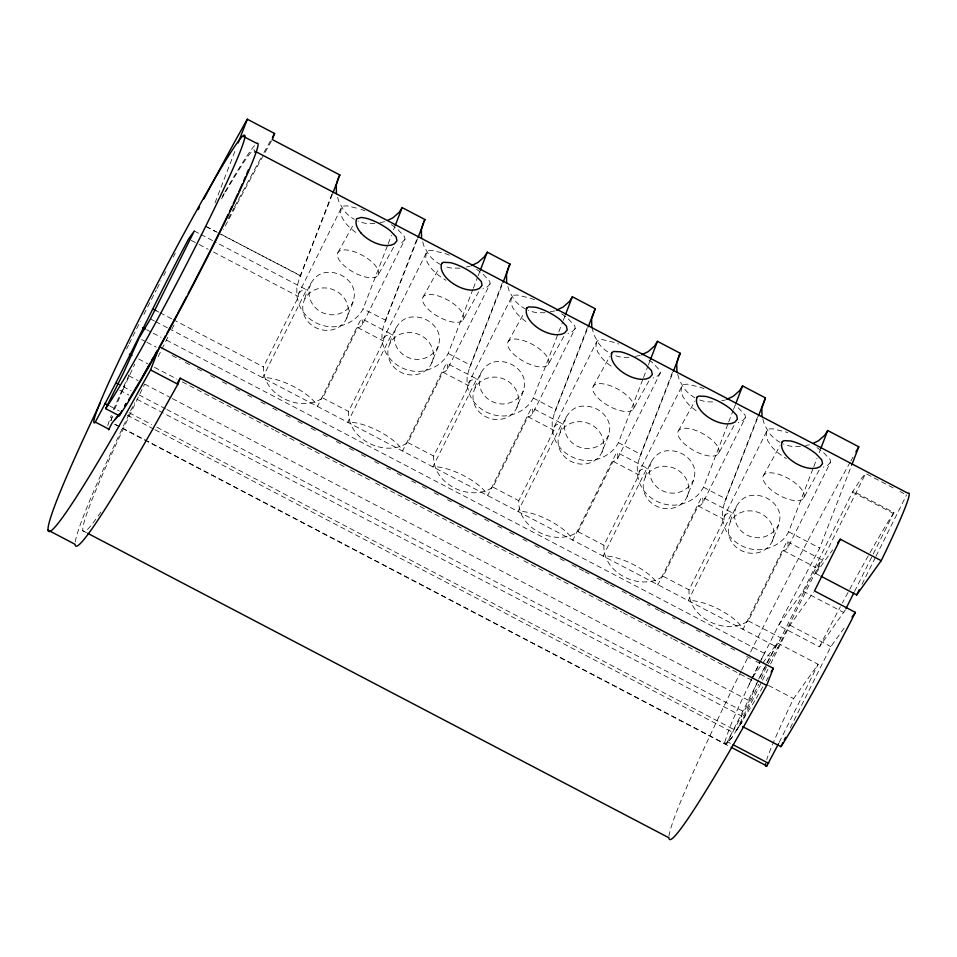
<?xml version="1.0" encoding="UTF-8"?>
<svg xmlns="http://www.w3.org/2000/svg" width="957" height="957" viewBox="0 0 957 957"><rect width="100%" height="100%" fill="white"/><g stroke="black" fill="none" stroke-linecap="round" stroke-linejoin="round"><path stroke-width="0.72" stroke-dasharray="4.79 3.59" d="M391.413 224.751A35.242 7.788 27 0 1 397.562 229.225L404.596 236.714L404.99 239.202L362.416 324.495L360.131 326.959L357.81 327.617L322.7 397.945C300.462 413.544 262.003 394.906 263.45 366.914L298.56 296.586L298.656 293.464L341.194 208.255L343.336 206.078L347.14 205.851L359.712 208.889M362.416 324.495L362.524 320.99L361.339 318.514L317.461 406.414L316.576 404.56A35.469 12.381 26.5 0 0 267.386 377.764L262.637 377.704L306.527 289.792L214.105 241.379M476.526 269.336A35.242 7.788 27 0 1 482.675 273.81L489.709 281.298L490.104 283.786L447.529 369.079L445.244 371.543L442.924 372.201L407.814 442.541C385.575 458.128 347.128 439.49 348.563 411.498L383.673 341.171L383.769 338.048L426.308 252.839L428.449 250.662L432.253 250.435L444.826 253.473A35.242 7.788 27 0 1 452.733 256.548M447.529 369.079L447.637 365.574L446.452 363.098L402.574 450.998L401.689 449.144A35.469 12.381 26.5 0 0 352.499 422.348L347.75 422.288L391.64 334.376L361.339 318.514M561.651 313.92A35.242 7.788 27 0 1 567.788 318.406L574.822 325.882L575.217 328.371L532.642 413.675L530.357 416.128L528.037 416.785L492.927 487.125C470.688 502.712 432.241 484.075 433.688 456.082L468.786 385.755L468.894 382.633L511.421 297.424L513.562 295.258L517.366 295.019L529.939 298.07A35.242 7.788 27 0 1 536.494 300.558M532.642 413.675L532.75 410.158L531.566 407.682L487.687 495.594L486.802 493.728A35.469 12.381 26.5 0 0 437.612 466.932L432.875 466.872L476.753 378.972L446.452 363.098M648.966 360.023A35.242 7.788 27 0 1 652.901 362.99L659.935 370.467L660.33 372.955L617.755 458.259L615.471 460.712L613.15 461.382L578.04 531.709C555.802 547.296 517.354 528.659 518.802 500.678L553.9 430.339L554.007 427.229L596.534 342.02L598.675 339.843L602.479 339.603L615.052 342.654A35.242 7.788 27 0 1 618.916 344.065M617.755 458.259L617.863 454.742L616.679 452.266L572.8 540.179L571.915 538.324A35.469 12.381 26.5 0 0 522.725 511.517L517.988 511.457L561.867 423.556L531.566 407.682M733.493 409.512L735.108 405.349A35.242 7.788 27 0 1 738.026 407.574L745.048 415.051L745.443 417.551L702.869 502.844L700.584 505.296L698.263 505.966L663.153 576.293C640.915 591.881 602.467 573.243 603.915 545.263L639.013 474.923L639.12 471.813L681.647 386.604L683.788 384.427L687.593 384.188L700.165 387.238A35.242 7.788 27 0 1 704.029 388.65M702.869 502.844L702.976 499.327L701.804 496.862L657.914 584.763L657.028 582.909A35.469 12.381 26.5 0 0 607.839 556.113L603.101 556.041L646.98 468.14L616.679 452.266M816.991 447.673A35.242 7.788 27 0 1 823.14 452.159L830.162 459.635L830.556 462.135L787.982 547.428L785.697 549.88L783.376 550.55L748.266 620.878C726.028 636.465 687.581 617.839 689.028 589.847L724.138 519.519L724.234 516.397L766.76 431.188L768.914 429.011L772.706 428.784L785.278 431.822A35.242 7.788 27 0 1 787.826 432.743M787.982 547.428L788.089 543.911L786.917 541.447L743.027 629.347L742.142 627.493A35.469 12.381 26.5 0 0 692.952 600.697L688.215 600.637L732.093 512.725L701.804 496.862M341.194 208.255L340.596 212.741L342.223 217.957L345.967 223.555A35.253 16.413 26.1 0 0 358.636 234.333M426.308 252.839L425.709 257.325L427.336 262.553L431.081 268.139A35.253 16.413 26.1 0 0 445.974 280.281M511.421 297.424L510.823 301.922L512.45 307.137L516.194 312.724A35.253 16.413 26.1 0 0 528.862 323.502M596.534 342.02L595.936 346.506L597.563 351.721L601.307 357.308A35.253 16.413 26.1 0 0 613.975 368.098M681.647 386.604L681.049 391.09L682.676 396.306L686.42 401.892A35.253 16.413 26.1 0 0 699.088 412.682M766.76 431.188L766.162 435.674L767.789 440.89L771.533 446.488A35.253 16.413 26.1 0 0 786.427 458.618M346.697 318.25A23.052 20.946 21.1 0 0 322.222 287.985A23.052 20.946 21.1 0 0 307.64 321.205A23.052 20.946 21.1 0 0 346.697 318.25C349.867 308.118 357.99 297.16 352.499 286.334A22.908 19.355 22.9 0 0 328.251 272.362C313.25 272.314 307.652 288.189 304.338 300.055M431.81 362.835A23.052 20.946 21.1 0 0 407.335 332.569A23.052 20.946 21.1 0 0 392.753 365.801A23.052 20.946 21.1 0 0 431.81 362.835C434.98 352.702 443.103 341.745 437.612 330.919A22.908 19.355 22.9 0 0 413.364 316.946C398.363 316.899 392.765 332.773 389.463 344.64M516.924 407.419A23.052 20.946 21.1 0 0 492.448 377.166A23.052 20.946 21.1 0 0 477.866 410.386A23.052 20.946 21.1 0 0 516.924 407.419C520.094 397.287 528.216 386.329 522.725 375.503A22.908 19.355 22.9 0 0 498.477 361.531C483.476 361.483 477.878 377.357 474.576 389.224M602.037 452.003A23.052 20.946 21.1 0 0 577.561 421.75A23.052 20.946 21.1 0 0 562.979 454.97A23.052 20.946 21.1 0 0 602.037 452.003C605.219 441.871 613.329 430.913 607.851 420.087A22.908 19.355 22.9 0 0 583.591 406.127C568.59 406.079 563.003 421.941 559.689 433.808M687.162 496.587A23.052 20.946 21.1 0 0 662.675 466.334A23.052 20.946 21.1 0 0 648.104 499.554A23.052 20.946 21.1 0 0 687.162 496.587C690.332 486.455 698.443 475.509 692.964 464.671A22.908 19.355 22.9 0 0 668.704 450.711C653.703 450.663 648.116 466.526 644.803 478.392M772.275 541.172A23.052 20.946 21.1 0 0 747.8 510.918A23.052 20.946 21.1 0 0 733.218 544.138A23.052 20.946 21.1 0 0 772.275 541.172C775.445 531.051 783.556 520.094 778.077 509.256A22.908 19.355 22.9 0 0 753.817 495.295C738.816 495.248 733.229 511.122 729.916 522.977M332.007 193.912L299.278 278.714L296.861 287.291L296.826 296.239L299.194 304.924A35.242 33.651 17.9 0 0 336.421 326.612C347.367 325.117 358.026 318.956 363.062 308.872L387.693 245.052M310.702 283.583L309.123 289.158L309.111 294.959L310.642 300.594A22.92 21.855 18 0 0 334.842 314.697C342.678 313.776 349.664 308.836 353.073 301.73M416.582 239.884L384.391 323.31L381.975 331.888L381.939 340.824L384.307 349.508A35.242 33.651 17.9 0 0 421.535 371.196C432.48 369.701 443.139 363.54 448.175 353.456L472.806 289.636M395.815 328.167L394.236 333.742L394.224 339.544L395.755 345.178A22.92 21.855 18 0 0 419.956 359.282C427.791 358.373 434.777 353.432 438.186 346.314M502.234 283.081L469.516 367.895L467.088 376.472L467.052 385.408L469.42 394.093A35.242 33.651 17.9 0 0 506.648 415.793C517.593 414.297 528.252 408.125 533.288 398.04L562.728 321.731M480.928 372.752L479.349 378.326L479.337 384.128L480.869 389.774A22.92 21.855 18 0 0 505.069 403.866C512.916 402.957 519.89 398.016 523.3 390.911M587.347 327.665L554.629 412.479L552.201 421.056L552.177 429.992L554.534 438.677A35.242 33.651 17.9 0 0 591.761 460.377C602.707 458.882 613.365 452.721 618.401 442.624L643.032 378.805M566.042 417.348L564.474 422.91L564.451 428.712L565.982 434.358A22.92 21.855 18 0 0 590.194 448.45C598.029 447.541 605.003 442.601 608.413 435.495M672.46 372.261L639.743 457.063L637.314 465.64L637.29 474.576L639.647 483.261A35.242 33.651 17.9 0 0 676.874 504.961C687.82 503.466 698.478 497.305 703.515 487.221L728.145 423.389M651.155 461.932L649.588 467.495L649.564 473.296L651.107 478.943A22.92 21.855 18 0 0 675.307 493.046C683.142 492.125 690.129 487.185 693.526 480.079M757.573 416.845L724.856 501.647L722.427 510.225L722.403 519.161L724.76 527.857A35.242 33.651 17.9 0 0 761.987 549.545C772.933 548.05 783.592 541.889 788.628 531.805L813.259 467.973M736.268 506.516L734.701 512.079L734.677 517.881L736.22 523.527A22.92 21.855 18 0 0 760.42 537.631C768.256 536.71 775.242 531.769 778.639 524.663M110.94 420.733L112.83 414.907L110.964 420.649M724.748 742.273L725.944 744.498L731.973 737.452L756.473 698.012M724.76 742.189C731.447 720.322 742.106 699.926 751.676 679.231M215.026 202.836L236.008 148.479M332.366 194.391L299.278 278.714M388.219 243.664L391.437 235.338M393.578 229.788L394.643 227.012M417.491 238.975L384.391 323.31M473.332 288.248L477.615 277.147M478.153 275.76L479.756 271.597M469.516 367.895L502.604 283.559M563.266 320.344L564.881 316.181M554.629 412.479L587.718 328.143M643.571 377.417L647.853 366.316M648.379 364.928L650.521 359.377M639.743 457.063L672.831 372.728M728.684 422.001L732.966 410.9M724.856 501.647L757.944 417.324M813.797 466.585L817.003 458.271M819.144 452.721L820.221 449.946M759.691 662.842L782.551 617.48L819.694 548.074L851.814 464.827M114.625 409.357L123.07 389.343M114.96 424.142L726.124 744.283C736.627 723.911 749.199 704.675 756.808 682.819M156.924 427.277L736.34 730.801L758.686 684.243M761.09 678.884L766.485 666.838L777.874 647.602L821.752 559.689L786.917 541.447M122.951 389.619L134.746 364.162M749.247 684.207L751.269 680.044M752.286 677.999L759.045 664.146M751.927 678.716L760.444 661.299M761.09 659.971L764.966 652.052M762.849 662.974L777.251 642.889L818.163 664.325L793.616 698.586L790.243 705.488A154.197 8.075 -62.4 0 0 766.748 759.619M758.793 678.848L766.078 664.254M766.736 662.926L780.936 637.984L816.034 567.657L821.752 559.689M726.124 744.283L766.629 664.158M767.287 662.842L777.251 642.889M845.294 609.98L819.443 646.848L778.519 625.411L803.055 591.187L852.998 491.144L861.121 478.775L865.654 473.488L894.699 488.704M740 725.227L767.969 669.206M770.624 663.871L789.932 625.184L813.629 592.132M819.706 575.552L815.747 573.482L865.654 473.488M779.249 742.297L818.163 664.325M854.529 591.474L893.922 512.569L852.998 491.144M790.243 727.99L830.855 646.621L846.084 625.376M861.994 584.249L875.308 557.584M875.966 556.256L906.578 494.925M819.443 646.848L823.69 638.498A154.197 8.075 -62.4 0 1 840.354 606.786M337.977 252.421L353.755 223.986M378.039 275.233A23.052 9.558 29 0 0 352.475 251.153A23.052 9.558 29 0 0 343.515 265.101A23.052 9.558 29 0 0 378.039 275.233L393.853 246.715M423.09 297.017L438.868 268.57M463.152 319.817A23.052 9.558 29 0 0 437.588 295.737A23.052 9.558 29 0 0 428.628 309.685A23.052 9.558 29 0 0 463.152 319.817L478.967 291.299M508.203 341.601L523.981 313.154M548.265 364.402A23.052 9.558 29 0 0 522.701 340.321A23.052 9.558 29 0 0 513.742 354.269A23.052 9.558 29 0 0 548.265 364.402L564.797 334.591M593.328 386.185L609.812 356.447M633.378 408.986A23.052 9.558 29 0 0 607.815 384.905A23.052 9.558 29 0 0 598.855 398.866A23.052 9.558 29 0 0 633.378 408.986L649.193 380.467M678.441 430.77L694.926 401.031M718.492 453.57A23.052 9.558 29 0 0 692.928 429.502A23.052 9.558 29 0 0 683.968 443.45A23.052 9.558 29 0 0 718.492 453.57L734.306 425.052M763.554 475.354L780.051 445.615M803.605 498.166A23.052 9.558 29 0 0 778.053 474.086A23.052 9.558 29 0 0 769.081 488.034A23.052 9.558 29 0 0 803.605 498.166L820.149 468.344M263.929 152.57L270.329 141.122M271.537 140.835L260.759 160.118A308.393 16.149 -62.4 0 0 223.448 229.429M850.163 462.219L847.28 467.363A308.393 16.149 -62.4 0 0 749.869 653.44M850.881 460.927L853.034 457.075M756.293 698.323L763.303 685.942M766.162 680.906L768.304 677.125M217.753 232.754L301.012 275.879M386.126 320.463L363.062 308.872M731.938 737.5L728.887 741.065M736.34 730.801L742.237 721.829M893.922 512.569L891.685 515.979A154.197 8.075 -62.4 0 0 842.423 602.898M815.747 573.482L832.686 549.856M752.692 677.149L762.011 664.158M298.656 293.464L300.941 291.012L306.527 289.792M383.769 338.048L386.054 335.596L391.64 334.376M468.894 382.633L471.167 380.18L476.753 378.972M554.007 427.229L556.28 424.764L561.867 423.556M639.12 471.813L641.405 469.349L646.98 468.14M724.234 516.397L726.519 513.945L732.093 512.725M404.99 239.202L402.49 242.097L398.902 243.736M490.104 283.786L487.603 286.681L482.83 288.858M575.217 328.371L572.717 331.266L567.944 333.455M660.33 372.955L657.83 375.85L653.057 378.039M745.443 417.551L742.943 420.446L738.17 422.623M830.556 462.135L828.056 465.03L823.283 467.207M380.025 222.598L385.037 221.629M466.394 266.943L470.15 266.225M550.263 311.767L555.263 310.81M635.376 356.351L640.377 355.394M721.745 400.696L725.502 399.978M805.603 445.531L809.359 444.802M374.845 223.579L366.878 223.531A34.715 33.89 13.9 0 1 357.942 221.079M459.958 268.163L451.991 268.116A34.715 33.89 13.9 0 1 444.275 266.154M545.071 312.76L537.104 312.7A34.715 33.89 13.9 0 1 528.168 310.259M628.857 357.332L622.217 357.284A34.715 33.89 13.9 0 1 613.281 354.844M712.642 401.904L707.331 401.868A34.715 33.89 13.9 0 1 698.395 399.428M800.411 446.512L792.444 446.464A34.715 33.89 13.9 0 1 783.508 444.012M899.975 491.467L903.934 493.549M852.531 492.065L893.455 513.502M205.982 226.366L216.533 231.893M221.809 234.644L300.893 276.083M205.887 226.534L216.426 232.061M448.175 353.456L471.011 365.418M533.288 398.04L556.125 410.003M618.401 442.624L641.238 454.599M703.515 487.221L726.351 499.183M788.628 531.805L819.694 548.074M194.307 231.008L199.582 233.783M200.91 234.465L212.789 240.697M191.209 240.351L197.752 243.784M199.068 244.466L208.231 249.263M213.471 252.014L298.56 296.586M357.81 327.617L383.673 341.171M442.924 372.201L468.786 385.755M528.037 416.785L553.9 430.339M613.15 461.382L639.013 474.923M698.263 505.966L724.138 519.519M783.376 550.55L816.034 567.657M803.055 591.187L843.978 612.624M789.932 625.184L830.855 646.621M156.099 310.678L158.718 312.054M160.034 312.736L171.817 318.908M173.121 319.59L263.45 366.914M322.7 397.945L348.563 411.498M407.814 442.541L433.688 456.082M492.927 487.125L518.802 500.678M578.04 531.709L603.915 545.263M663.153 576.293L689.028 589.847M748.266 620.878L780.936 637.984M150.428 318.92L154.388 320.99M155.704 321.684L167.583 327.904M168.91 328.598L777.874 647.602M146.577 329.698L151.876 332.462M153.192 333.156L161.135 337.319M166.434 340.094L770.05 656.299M141.684 339.556L145.655 341.625M146.983 342.319L156.254 347.176M172.128 355.502L180.072 359.665M185.371 362.428L190.67 365.203M197.286 368.672L202.585 371.448M210.516 375.611L215.815 378.386M222.431 381.843L227.73 384.618M235.673 388.781L240.973 391.557M247.588 395.026L252.875 397.801M260.818 401.952L266.118 404.727M272.733 408.196L278.032 410.972M285.976 415.135L291.275 417.91M297.89 421.367L303.178 424.142M311.121 428.305L316.42 431.081M323.035 434.55L328.335 437.325M336.278 441.488L341.565 444.251M349.508 448.414L353.48 450.496M361.423 454.659L365.395 456.74M374.666 461.597L378.637 463.667M386.58 467.829L390.552 469.911M397.167 473.38L403.782 476.849M411.725 481.012L415.697 483.082M422.312 486.551L426.284 488.632M434.227 492.795L440.854 496.264M447.469 499.733L451.441 501.815M459.384 505.966L465.999 509.435M472.614 512.904L476.586 514.986M484.529 519.149L489.828 521.924M497.772 526.075L501.743 528.156M509.686 532.319L514.974 535.095M522.917 539.258L526.888 541.339M534.831 545.49L540.131 548.265M548.074 552.428L552.045 554.51M559.989 558.673L565.276 561.448M571.903 564.905L583.818 571.15M585.134 571.843L589.105 573.925M597.048 578.088L608.963 584.32M610.291 585.014L614.262 587.096M622.206 591.259L634.108 597.503M635.436 598.197L639.408 600.278M647.351 604.441L649.994 605.817M655.294 608.592L659.265 610.674M660.593 611.367L664.565 613.449M672.508 617.612L675.152 619M680.439 621.775L684.411 623.856M696.325 630.089L700.297 632.17M705.596 634.946L709.568 637.027M721.482 643.271L725.454 645.341M730.741 648.116L734.713 650.198M746.627 656.442L750.599 658.524M755.898 661.299L759.87 663.38M768.531 685.439L793.616 698.586M138.621 358.995L147.892 363.851M154.508 367.321L177.021 379.104M182.309 381.879L273.642 429.729M274.97 430.423L294.828 440.818M300.127 443.593L319.973 454.001M325.272 456.776L338.515 463.702M339.831 464.396L345.13 467.172M350.418 469.947L370.275 480.342M375.575 483.118L518.538 558.015M523.826 560.778L543.684 571.185M548.983 573.961L568.841 584.356M574.128 587.131L596.642 598.926M597.958 599.608L621.787 612.097M623.115 612.791L646.932 625.268M648.26 625.962L672.089 638.451M673.417 639.144L754.164 681.432M128.74 375.73L138.011 380.587M144.627 384.056L171.1 397.921M172.427 398.614L750.898 701.637M123.142 386.592L131.085 390.755M139.028 394.918L165.501 408.783M166.829 409.476L743.972 711.805M119.673 390.205L128.932 395.062M136.875 399.225L741.819 716.111M129.147 412.73L151.637 424.513M110.079 406.187L119.35 411.032M127.293 415.194L153.766 429.071M155.094 429.765L732.237 732.093M727.787 741.962L730.43 743.35M114.756 424.382L729.796 746.568M82.422 530.549L86.393 532.63M725.334 743.362L725.908 744.534M762.789 418.951L764.535 424.764L769.057 432.779A34.715 33.89 13.9 0 0 779.943 442.278M677.676 374.366L679.422 380.18L683.944 388.195A34.715 33.89 13.9 0 0 697.186 398.89M591.797 327.306L594.309 335.596L598.831 343.611A34.715 33.89 13.9 0 0 612.073 354.305M507.82 286.43L509.196 291.012L513.718 299.027A34.715 33.89 13.9 0 0 526.96 309.721M422.707 241.846L424.083 246.428L428.604 254.442A34.715 33.89 13.9 0 0 441.847 265.137M337.594 197.262L338.969 201.831L343.491 209.858A34.715 33.89 13.9 0 0 354.365 219.344M360.968 209.332A35.242 7.788 27 0 1 364.916 210.839M107.77 425.554A161.972 8.481 -62.4 0 1 111.275 415.35M113.512 409.752A161.972 8.481 -62.4 0 1 129.697 373.589M222.168 196.735A161.972 8.481 -62.4 0 1 224.249 193.135M224.919 191.962A161.972 8.481 -62.4 0 1 255.555 144.519M221.546 198.853A154.197 8.075 -62.4 0 1 254.418 152.653M668.967 836.262A308.393 16.149 -62.4 0 1 740.921 671.455M741.543 670.187A308.393 16.149 -62.4 0 1 749.223 654.744M100.856 512.127A308.393 16.149 -62.4 0 1 96.753 517.964M95.796 519.28A308.393 16.149 -62.4 0 1 144.399 384.582M158.18 356.578A308.393 16.149 -62.4 0 1 169.305 334.316M171.985 328.981A308.393 16.149 -62.4 0 1 174.018 324.961M75.232 541.961A324.028 16.975 -62.4 0 1 134.554 402.694M228.221 218.686A324.028 16.975 -62.4 0 1 233.867 208.088M234.573 206.772A324.028 16.975 -62.4 0 1 261.835 156.35M126.563 349.03A324.028 16.975 -62.4 0 1 128.501 345.13M129.147 343.826A324.028 16.975 -62.4 0 1 140.464 321.205M143.885 314.446A324.028 16.975 -62.4 0 1 156.326 289.947M157.032 288.583A324.028 16.975 -62.4 0 1 161.015 280.82M163.695 275.592A324.028 16.975 -62.4 0 1 165.728 271.656M173.241 257.146A324.028 16.975 -62.4 0 1 175.298 253.162"/><path stroke-width="1.44" d="M338.084 178.552L336.266 185.18L336.445 193.553M423.197 223.137L421.379 229.764L421.558 238.137M508.311 267.721L506.492 274.36L506.684 282.722M678.537 356.901L676.719 363.528L676.91 371.902M100.198 403.124A324.028 16.975 -62.4 0 0 125.893 414.082L150.548 369.94L158.97 348.121M238.161 142.904L247.301 119.206L274.587 133.49L272.255 139.543L339.867 174.964L332.904 193.003M47.85 530.034L75.124 544.33A324.028 16.975 -62.4 0 0 153.18 428.377L177.835 384.236L180.167 378.182L766.689 685.427L743.23 727.44A308.393 16.149 -62.4 0 1 668.943 837.794L87.721 533.324M395.181 225.625L402.143 207.585L424.98 219.548L418.018 237.587M480.294 270.209L487.257 252.17L510.093 264.132L503.131 282.171M565.408 314.793L572.37 296.754L595.206 308.728L588.256 326.756M650.521 359.377L657.483 341.35L680.319 353.312L673.369 371.34M735.634 403.962L742.596 385.934L765.444 397.897L758.482 415.936M820.759 448.558L827.709 430.518L858.776 446.787L851.814 464.827M766.689 685.427L773.304 668.297L159.496 346.757M105.641 408.639L112.053 398.878A161.972 8.481 -62.4 0 0 235.123 163.791A161.972 8.481 -62.4 0 0 180.861 239.286A161.972 8.481 -62.4 0 0 94.91 422.731C127.664 362.332 156.099 299.661 188.589 238.975L194.307 231.008L150.428 318.92L139.04 338.168L123.441 372.955L105.641 408.639L119.278 415.781L125.69 406.031A161.972 8.481 -62.4 0 0 215.815 240.578A161.972 8.481 -62.4 0 0 256.835 143.418L243.174 136.301M255.926 151.685L908.002 493.274A154.197 8.075 -62.4 0 1 884.603 553.756L881.218 560.658L840.306 539.222L814.479 590.959L855.391 612.384L851.144 620.746A154.197 8.075 -62.4 0 1 783.149 743.266L780.912 746.663L742.632 726.614M108.548 429.872L112.113 423.006L119.613 413.711M119.278 415.781L121.886 410.565M731.124 747.261L766.832 765.971L778.591 743.625M845.952 608.652L853.871 592.79M780.912 746.663L782.91 742.668M784.25 740L785.577 737.333M821.034 576.246L856.671 594.919L859.326 589.584M247.301 119.206L235.231 140.823A324.028 16.975 -62.4 0 0 203.757 199.104M272.458 137.306L274.587 133.49M177.32 383.267L180.167 378.182M855.905 451.931L858.776 446.787M142.485 376.795L136.169 387.346M143.083 375.754L150.213 363.146M151.649 360.633L157.355 350.549M771.163 672.077L773.304 668.297M128.573 400.062L130.104 397.502M130.642 396.581L135.822 387.92M338.443 177.224L339.867 174.964M402.143 207.585L399.165 212.322L392.849 217.885L387.645 220.385M423.556 221.809L424.98 219.548M487.257 252.17L484.278 256.907L477.962 262.469L471.454 265.591M508.669 266.405L510.093 264.132M572.37 296.754L569.391 301.491L563.075 307.053L556.567 310.176M595.206 308.728L591.605 318.944L591.797 327.306M657.483 341.35L654.504 346.075L648.188 351.638L641.68 354.772M678.896 355.573L680.319 353.312M742.596 385.934L739.617 390.659L733.301 396.234L726.794 399.356M765.444 397.897L761.832 408.113L762.023 416.486M827.709 430.518L824.743 435.256L818.414 440.818L813.211 443.318M118.07 416.056L115.091 419.525M837.758 542.775L840.306 539.222M856.671 594.919L881.218 560.658M852.005 617.109L855.391 612.384M153.491 309.314L156.099 310.678M142.605 327.617L145.249 329.005M129.362 354.15L132.006 355.526M150.548 369.94L177.835 384.236M116.527 383.123L119.17 384.511M104.791 403.411L108.763 405.493M733.074 744.725L768.71 763.399M95.425 422.133L109.062 429.274M361.196 233.221C357.834 229.357 354.557 224.01 356.626 218.806L361.256 217.454L365.263 218.064A22.92 6.771 28.6 0 1 390.193 230.673L396.138 236.869L396.976 240.757L394.356 243.856L390.791 245.231L386.269 245.566A22.908 12.19 29.5 0 1 361.196 233.221M766.832 765.971A154.197 8.075 -62.4 0 1 765.684 763.626M248.389 169.856A154.197 8.075 -62.4 0 1 246.762 173.743M245.578 176.507A154.197 8.075 -62.4 0 1 243.664 180.897M242.312 183.959A154.197 8.075 -62.4 0 1 238.987 191.328M237.791 193.924A154.197 8.075 -62.4 0 1 233.305 203.542M231.953 206.413A154.197 8.075 -62.4 0 1 229.871 210.791M228.089 214.524A154.197 8.075 -62.4 0 1 188.134 293.655M186.735 296.311A154.197 8.075 -62.4 0 1 177.679 313.37M176.973 314.697A154.197 8.075 -62.4 0 1 166.937 333.239M165.525 335.835A154.197 8.075 -62.4 0 1 159.293 347.14M156.996 351.255A154.197 8.075 -62.4 0 1 155.477 353.97M153.969 356.674A154.197 8.075 -62.4 0 1 143.167 375.623M198.135 209.691A324.028 16.975 -62.4 0 1 199.535 207.047M441.739 263.402C439.682 268.594 442.947 273.953 446.309 277.805A22.908 12.19 29.5 0 0 471.382 290.15L475.904 289.815L479.469 288.44L482.089 285.353L481.251 281.454L475.294 275.257A22.92 6.771 28.6 0 0 450.376 262.649L443.426 262.302L441.739 263.402M526.852 307.987C524.795 313.178 528.061 318.537 531.422 322.389A22.908 12.19 29.5 0 0 556.495 334.735L561.017 334.4L564.582 333.024L567.202 329.938L566.365 326.038L560.419 319.853A22.92 6.771 28.6 0 0 535.489 307.233L528.539 306.886L526.852 307.987M611.966 352.571C609.908 357.762 613.174 363.122 616.535 366.974A22.908 12.19 29.5 0 0 641.609 379.319L646.131 378.984L649.695 377.608L652.315 374.522L651.478 370.622L645.532 364.438A22.92 6.771 28.6 0 0 620.603 351.817L613.652 351.47L611.966 352.571M697.079 397.155C695.021 402.347 698.287 407.706 701.648 411.558A22.908 12.19 29.5 0 0 726.734 423.903L731.244 423.568L734.809 422.193L737.44 419.106L736.591 415.206L730.646 409.022A22.92 6.771 28.6 0 0 705.716 396.401L698.766 396.066L697.079 397.155M782.192 441.739C780.134 446.931 783.4 452.29 786.774 456.154A22.908 12.19 29.5 0 0 811.847 468.487L816.357 468.164L819.934 466.789L822.553 463.69L821.704 459.791L815.759 453.606A22.92 6.771 28.6 0 0 790.829 440.986L783.891 440.651L782.192 441.739M126.252 403.591L124.745 405.888L126.216 403.663"/></g></svg>
